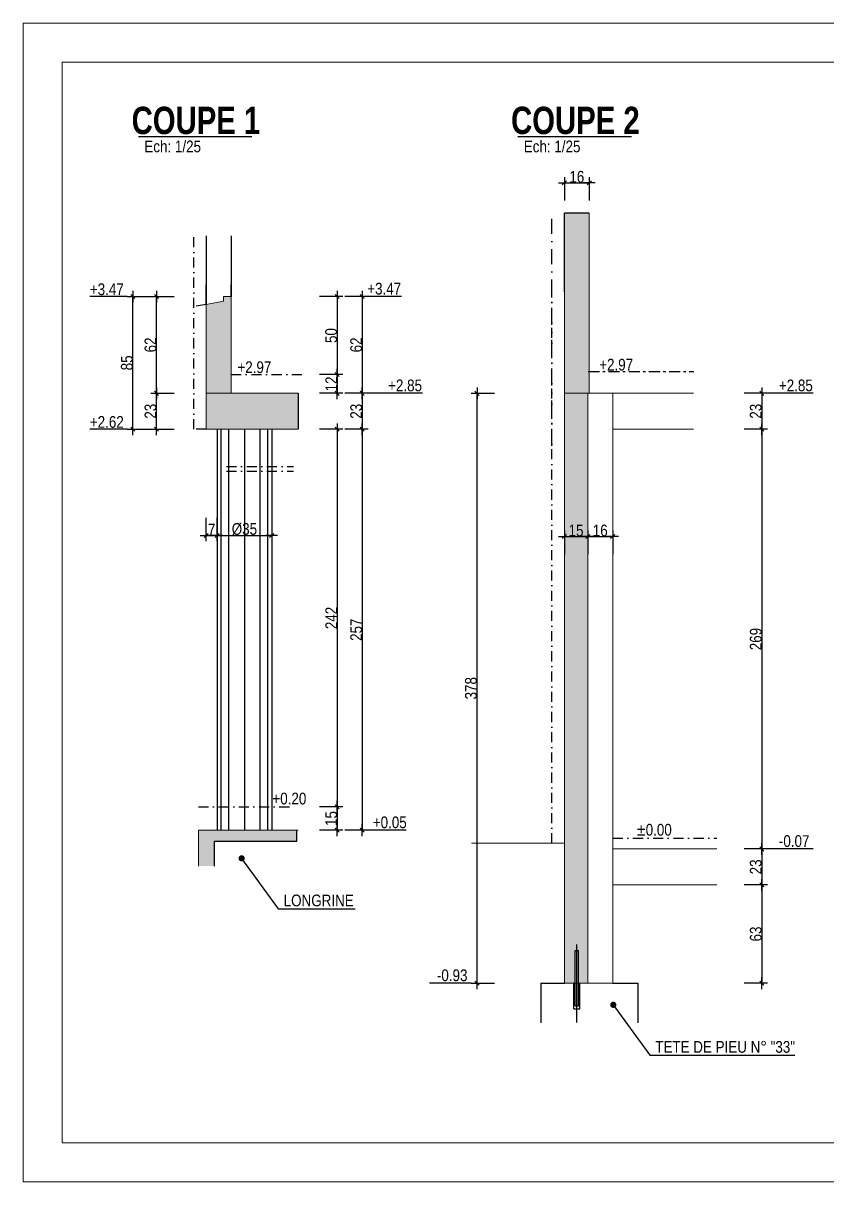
# Model space of a CAD drawing. Header units: centimetres. Extents: x 26838 to 35143, y -19090 to -13510.
# Drawn here: x 29921 to 30952, y -17081 to -15596 of the extents above; entities that cross this region are included whole.
import ezdxf
from ezdxf.enums import TextEntityAlignment as Align

# ---------------------------------------------------------------- set-up
doc = ezdxf.new("R2010")
doc.units = ezdxf.units.CM
doc.header["$LTSCALE"] = 25.4
doc.header["$PDMODE"] = 1
doc.header["$PDSIZE"] = -2
doc.linetypes.add('TIRETPTX2', pattern=[50.8, 25.4, -12.7, 0, -12.7])
for name, color, linetype in [('01_cote_gen', 4, 'Continuous'), ('01_linteaux', 2, 'Continuous'), ('01_poch_BN', 9, 'Continuous'), ('01_poch_murs', 253, 'Continuous'), ('01_texte', 230, 'Continuous'), ('AA_COTES', 2, 'Continuous')]:
    doc.layers.add(name, color=color, linetype=linetype)
doc.layers.add('01_murs_coup', color=5, linetype='Continuous', lineweight=60)
doc.layers.add('01_résv', color=32, linetype='Continuous', lineweight=9)
doc.styles.add('ARIAL NA', font='ARIALN.TTF')
doc.styles.add('impact', font='impact.ttf')
doc.styles.add('STYLE2', font='ARIALN.TTF')
doc.dimstyles.new('JB25', dxfattribs={"dimscale": 0.1, "dimtxt": 150, "dimasz": 15, "dimexe": 0.1, "dimexo": 0.1, "dimgap": 0.09, "dimtad": 1, "dimdec": 1, "dimlfac": 0.5, "dimdsep": 46, "dimtxsty": 'STYLE2', "dimblk1": 'BOND_G', "dimblk2": 'BOND_D', "dimsah": 1, "dimcen": 1.5, "dimdle": 0.01, "dimse1": 1, "dimse2": 1, "dimclrd": 4, "dimclre": 2, "dimclrt": 6, "dimazin": 2, "dimtfac": 2.333333, "dimtdec": 1, "dimtix": 1, "dimtmove": 2, "dimatfit": 3, "dimldrblk": 'BOND_G', "dimfxl": 1, "dimtolj": 1, "dimtzin": 0, "dimarcsym": 0})

# ---------------------------------------------------------------- blocks, each defined once
blk = doc.blocks.new('BOND_G')
at = {"layer": 'AA_COTES', "color": 0}
for p, q in [((0, -5), (0, 15)), ((5, 0), (-5, 0)), ((1.77, 1.77), (-1.77, -1.77))]:
    blk.add_line(p, q, dxfattribs=at)
blk = doc.blocks.new('BOND_D')
at = {"layer": 'AA_COTES', "color": 0}
for p, q in [((5, 0), (-5, 0)), ((-1.77, -1.77), (1.77, 1.77)), ((0, 5), (0, -15))]:
    blk.add_line(p, q, dxfattribs=at)
blk = doc.blocks.new('*D108')
at = {"layer": '01_cote_gen', "color": 4, "lineweight": -2, "transparency": 16777216}
blk.add_line((30355.8, -16072), (30355.8, -16115), dxfattribs=at)
at = {"layer": 'Defpoints', "color": 0, "transparency": 16777216}
for p in [(30304.4, -16070.5), (30304.4, -16116.5), (30355.8, -16116.5)]:
    blk.add_point(p, dxfattribs=at)
at = {"layer": '01_cote_gen', "color": 4, "lineweight": -2, "transparency": 16777216, "xscale": 1.5, "yscale": 1.5, "zscale": 1.5}
for name, p, rotation in [('BOND_G', (30355.8, -16070.5), 90), ('BOND_D', (30355.8, -16116.5), 270)]:
    blk.add_blockref(name, p, dxfattribs=dict(at, rotation=rotation))
at = {"layer": '01_cote_gen', "color": 6, "transparency": 16777216, "insert": (30348.1, -16093.5), "char_height": 15, "attachment_point": 5, "rotation": 90, "style": 'STYLE2'}
blk.add_mtext('\\A1;23', dxfattribs=at)
blk = doc.blocks.new('*D109')
at = {"layer": '01_cote_gen', "color": 4, "lineweight": -2, "transparency": 16777216}
blk.add_line((30323.6, -16048), (30323.6, -16069), dxfattribs=at)
at = {"layer": 'Defpoints', "color": 0, "transparency": 16777216}
for p in [(30272.3, -16046.5), (30272.3, -16070.5), (30323.6, -16070.5)]:
    blk.add_point(p, dxfattribs=at)
at = {"layer": '01_cote_gen', "color": 4, "lineweight": -2, "transparency": 16777216, "xscale": 1.5, "yscale": 1.5, "zscale": 1.5}
for name, p, rotation in [('BOND_G', (30323.6, -16046.5), 90), ('BOND_D', (30323.6, -16070.5), 270)]:
    blk.add_blockref(name, p, dxfattribs=dict(at, rotation=rotation))
at = {"layer": '01_cote_gen', "color": 6, "transparency": 16777216, "insert": (30316.1, -16058.5), "char_height": 15, "attachment_point": 5, "rotation": 90, "style": 'STYLE2'}
blk.add_mtext('\\A1;12', dxfattribs=at)
blk = doc.blocks.new('*D113')
at = {"layer": '01_cote_gen', "color": 4, "lineweight": -2, "transparency": 16777216}
blk.add_line((30171.3, -16252.7), (30238.3, -16252.7), dxfattribs=at)
at = {"layer": 'Defpoints', "color": 0, "transparency": 16777216}
for p in [(30169.8, -16258.4), (30239.8, -16252.7), (30239.8, -16258.4)]:
    blk.add_point(p, dxfattribs=at)
at = {"layer": '01_cote_gen', "color": 4, "lineweight": -2, "transparency": 16777216, "xscale": 1.5, "yscale": 1.5, "zscale": 1.5, "rotation": 180}
blk.add_blockref('BOND_G', (30169.8, -16252.7), dxfattribs=at)
at = {"layer": '01_cote_gen', "color": 4, "lineweight": -2, "transparency": 16777216, "xscale": 1.5, "yscale": 1.5, "zscale": 1.5}
blk.add_blockref('BOND_D', (30239.8, -16252.7), dxfattribs=at)
at = {"layer": '01_cote_gen', "color": 6, "transparency": 16777216, "insert": (30204.8, -16244.6), "char_height": 15, "attachment_point": 5, "style": 'STYLE2'}
blk.add_mtext('\\A1;%%C35', dxfattribs=at)
blk = doc.blocks.new('*D114')
at = {"layer": '01_cote_gen', "color": 4, "lineweight": -2, "transparency": 16777216}
blk.add_line((30355.8, -16118), (30355.8, -16629), dxfattribs=at)
at = {"layer": 'Defpoints', "color": 0, "transparency": 16777216}
for p in [(30333.3, -16116.5), (30273.6, -16630.5), (30355.8, -16630.5)]:
    blk.add_point(p, dxfattribs=at)
at = {"layer": '01_cote_gen', "color": 4, "lineweight": -2, "transparency": 16777216, "xscale": 1.5, "yscale": 1.5, "zscale": 1.5}
for name, p, rotation in [('BOND_G', (30355.8, -16116.5), 90), ('BOND_D', (30355.8, -16630.5), 270)]:
    blk.add_blockref(name, p, dxfattribs=dict(at, rotation=rotation))
at = {"layer": '01_cote_gen', "color": 6, "transparency": 16777216, "insert": (30348.1, -16373.5), "char_height": 15, "attachment_point": 5, "rotation": 90, "style": 'STYLE2'}
blk.add_mtext('\\A1;257', dxfattribs=at)
blk = doc.blocks.new('*D110')
at = {"layer": '01_cote_gen', "color": 4, "lineweight": -2, "transparency": 16777216}
blk.add_line((30355.8, -15948), (30355.8, -16069), dxfattribs=at)
at = {"layer": 'Defpoints', "color": 0, "transparency": 16777216}
for p in [(30176.4, -15946.5), (30246.8, -16070.5), (30355.8, -16070.5)]:
    blk.add_point(p, dxfattribs=at)
at = {"layer": '01_cote_gen', "color": 4, "lineweight": -2, "transparency": 16777216, "xscale": 1.5, "yscale": 1.5, "zscale": 1.5}
for name, p, rotation in [('BOND_G', (30355.8, -15946.5), 90), ('BOND_D', (30355.8, -16070.5), 270)]:
    blk.add_blockref(name, p, dxfattribs=dict(at, rotation=rotation))
at = {"layer": '01_cote_gen', "color": 6, "transparency": 16777216, "insert": (30348.1, -16008.5), "char_height": 15, "attachment_point": 5, "rotation": 90, "style": 'STYLE2'}
blk.add_mtext('\\A1;62', dxfattribs=at)
blk = doc.blocks.new('*D111')
at = {"layer": '01_cote_gen', "color": 4, "lineweight": -2, "transparency": 16777216}
blk.add_line((30323.6, -15948), (30323.6, -16045), dxfattribs=at)
at = {"layer": 'Defpoints', "color": 0, "transparency": 16777216}
for p in [(30333.3, -15946.5), (30301.1, -16046.5), (30323.6, -16046.5)]:
    blk.add_point(p, dxfattribs=at)
at = {"layer": '01_cote_gen', "color": 4, "lineweight": -2, "transparency": 16777216, "xscale": 1.5, "yscale": 1.5, "zscale": 1.5}
for name, p, rotation in [('BOND_G', (30323.6, -15946.5), 90), ('BOND_D', (30323.6, -16046.5), 270)]:
    blk.add_blockref(name, p, dxfattribs=dict(at, rotation=rotation))
at = {"layer": '01_cote_gen', "color": 6, "transparency": 16777216, "insert": (30316, -15996.5), "char_height": 15, "attachment_point": 5, "rotation": 90, "style": 'STYLE2'}
blk.add_mtext('\\A1;50', dxfattribs=at)
blk = doc.blocks.new('*D115')
at = {"layer": '01_cote_gen', "color": 4, "lineweight": -2, "transparency": 16777216}
blk.add_line((30323.6, -16118), (30323.6, -16599), dxfattribs=at)
at = {"layer": 'Defpoints', "color": 0, "transparency": 16777216}
for p in [(30333.3, -16116.5), (30273.6, -16600.5), (30323.6, -16600.5)]:
    blk.add_point(p, dxfattribs=at)
at = {"layer": '01_cote_gen', "color": 4, "lineweight": -2, "transparency": 16777216, "xscale": 1.5, "yscale": 1.5, "zscale": 1.5}
for name, p, rotation in [('BOND_G', (30323.6, -16116.5), 90), ('BOND_D', (30323.6, -16600.5), 270)]:
    blk.add_blockref(name, p, dxfattribs=dict(at, rotation=rotation))
at = {"layer": '01_cote_gen', "color": 6, "transparency": 16777216, "insert": (30316.1, -16358.5), "char_height": 15, "attachment_point": 5, "rotation": 90, "style": 'STYLE2'}
blk.add_mtext('\\A1;242', dxfattribs=at)
blk = doc.blocks.new('*D116')
at = {"layer": '01_cote_gen', "color": 4, "lineweight": -2, "transparency": 16777216}
blk.add_line((30323.6, -16602), (30323.6, -16629), dxfattribs=at)
at = {"layer": 'Defpoints', "color": 0, "transparency": 16777216}
for p in [(30273.6, -16600.5), (30259.4, -16630.5), (30323.6, -16630.5)]:
    blk.add_point(p, dxfattribs=at)
at = {"layer": '01_cote_gen', "color": 4, "lineweight": -2, "transparency": 16777216, "xscale": 1.5, "yscale": 1.5, "zscale": 1.5}
for name, p, rotation in [('BOND_G', (30323.6, -16600.5), 90), ('BOND_D', (30323.6, -16630.5), 270)]:
    blk.add_blockref(name, p, dxfattribs=dict(at, rotation=rotation))
at = {"layer": '01_cote_gen', "color": 6, "transparency": 16777216, "insert": (30316, -16615.5), "char_height": 15, "attachment_point": 5, "rotation": 90, "style": 'STYLE2'}
blk.add_mtext('\\A1;15', dxfattribs=at)
blk = doc.blocks.new('*D117')
at = {"layer": '01_cote_gen', "color": 4, "lineweight": -2, "transparency": 16777216}
blk.add_line((30092.2, -16115), (30092.2, -16072), dxfattribs=at)
at = {"layer": 'Defpoints', "color": 0, "transparency": 16777216}
for p in [(30092.2, -16070.5), (30187.8, -16070.5), (30187.8, -16116.5)]:
    blk.add_point(p, dxfattribs=at)
at = {"layer": '01_cote_gen', "color": 4, "lineweight": -2, "transparency": 16777216, "xscale": 1.5, "yscale": 1.5, "zscale": 1.5}
for name, p, rotation in [('BOND_D', (30092.2, -16070.5), 90), ('BOND_G', (30092.2, -16116.5), 270)]:
    blk.add_blockref(name, p, dxfattribs=dict(at, rotation=rotation))
at = {"layer": '01_cote_gen', "color": 6, "transparency": 16777216, "insert": (30084.5, -16093.5), "char_height": 15, "attachment_point": 5, "rotation": 90, "style": 'STYLE2'}
blk.add_mtext('\\A1;23', dxfattribs=at)
blk = doc.blocks.new('*D118')
at = {"layer": '01_cote_gen', "color": 4, "lineweight": -2, "transparency": 16777216}
blk.add_line((30092.2, -16069), (30092.2, -15948), dxfattribs=at)
at = {"layer": 'Defpoints', "color": 0, "transparency": 16777216}
for p in [(30092.2, -15946.5), (30187.8, -15946.5), (30187.8, -16070.5)]:
    blk.add_point(p, dxfattribs=at)
at = {"layer": '01_cote_gen', "color": 4, "lineweight": -2, "transparency": 16777216, "xscale": 1.5, "yscale": 1.5, "zscale": 1.5}
for name, p, rotation in [('BOND_D', (30092.2, -15946.5), 90), ('BOND_G', (30092.2, -16070.5), 270)]:
    blk.add_blockref(name, p, dxfattribs=dict(at, rotation=rotation))
at = {"layer": '01_cote_gen', "color": 6, "transparency": 16777216, "insert": (30084.5, -16008.5), "char_height": 15, "attachment_point": 5, "rotation": 90, "style": 'STYLE2'}
blk.add_mtext('\\A1;62', dxfattribs=at)
blk = doc.blocks.new('*D112')
at = {"layer": '01_cote_gen', "color": 4, "lineweight": -2, "transparency": 16777216}
blk.add_line((30061.9, -16115), (30061.9, -15948), dxfattribs=at)
at = {"layer": 'Defpoints', "color": 0, "transparency": 16777216}
for p in [(30061.9, -15946.5), (30114.7, -15946.5), (30114.7, -16116.5)]:
    blk.add_point(p, dxfattribs=at)
at = {"layer": '01_cote_gen', "color": 4, "lineweight": -2, "transparency": 16777216, "xscale": 1.5, "yscale": 1.5, "zscale": 1.5}
for name, p, rotation in [('BOND_D', (30061.9, -15946.5), 90), ('BOND_G', (30061.9, -16116.5), 270)]:
    blk.add_blockref(name, p, dxfattribs=dict(at, rotation=rotation))
at = {"layer": '01_cote_gen', "color": 6, "transparency": 16777216, "insert": (30054.2, -16031.5), "char_height": 15, "attachment_point": 5, "rotation": 90, "style": 'STYLE2'}
blk.add_mtext('\\A1;85', dxfattribs=at)
blk = doc.blocks.new('*D119')
at = {"layer": '01_cote_gen', "color": 4, "lineweight": -2, "transparency": 16777216}
blk.add_line((30168.3, -16252.7), (30157.3, -16252.7), dxfattribs=at)
at = {"layer": 'Defpoints', "color": 0, "transparency": 16777216}
for p in [(30155.8, -16116.5), (30169.8, -16116.5), (30155.8, -16252.7)]:
    blk.add_point(p, dxfattribs=at)
at = {"layer": '01_cote_gen', "color": 4, "lineweight": -2, "transparency": 16777216, "xscale": 1.5, "yscale": 1.5, "zscale": 1.5, "rotation": 180}
blk.add_blockref('BOND_D', (30155.8, -16252.7), dxfattribs=at)
at = {"layer": '01_cote_gen', "color": 4, "lineweight": -2, "transparency": 16777216, "xscale": 1.5, "yscale": 1.5, "zscale": 1.5}
blk.add_blockref('BOND_G', (30169.8, -16252.7), dxfattribs=at)
at = {"layer": '01_cote_gen', "color": 6, "transparency": 16777216, "insert": (30162.8, -16245.1), "char_height": 15, "attachment_point": 5, "style": 'STYLE2'}
blk.add_mtext('\\A1;7', dxfattribs=at)
blk = doc.blocks.new('*D129')
at = {"layer": '01_cote_gen', "color": 4, "lineweight": -2, "transparency": 16777216}
blk.add_line((30616.3, -15800.8), (30645.3, -15800.8), dxfattribs=at)
at = {"layer": 'Defpoints', "color": 0, "transparency": 16777216}
for p in [(30614.8, -15808.3), (30646.8, -15800.8), (30646.8, -15818.9)]:
    blk.add_point(p, dxfattribs=at)
at = {"layer": '01_cote_gen', "color": 4, "lineweight": -2, "transparency": 16777216, "xscale": 1.5, "yscale": 1.5, "zscale": 1.5, "rotation": 180}
blk.add_blockref('BOND_G', (30614.8, -15800.8), dxfattribs=at)
at = {"layer": '01_cote_gen', "color": 4, "lineweight": -2, "transparency": 16777216, "xscale": 1.5, "yscale": 1.5, "zscale": 1.5}
blk.add_blockref('BOND_D', (30646.8, -15800.8), dxfattribs=at)
at = {"layer": '01_cote_gen', "color": 6, "transparency": 16777216, "insert": (30630.8, -15793.1), "char_height": 15, "attachment_point": 5, "style": 'STYLE2'}
blk.add_mtext('\\A1;16', dxfattribs=at)
blk = doc.blocks.new('*D135')
at = {"layer": '01_cote_gen', "color": 4, "lineweight": -2, "transparency": 16777216}
blk.add_line((30867.8, -16072), (30867.8, -16115), dxfattribs=at)
at = {"layer": 'Defpoints', "color": 0, "transparency": 16777216}
for p in [(30779.8, -16070.5), (30779.8, -16116.5), (30867.8, -16116.5)]:
    blk.add_point(p, dxfattribs=at)
at = {"layer": '01_cote_gen', "color": 4, "lineweight": -2, "transparency": 16777216, "xscale": 1.5, "yscale": 1.5, "zscale": 1.5}
for name, p, rotation in [('BOND_G', (30867.8, -16070.5), 90), ('BOND_D', (30867.8, -16116.5), 270)]:
    blk.add_blockref(name, p, dxfattribs=dict(at, rotation=rotation))
at = {"layer": '01_cote_gen', "color": 6, "transparency": 16777216, "insert": (30860.2, -16093.5), "char_height": 15, "attachment_point": 5, "rotation": 90, "style": 'STYLE2'}
blk.add_mtext('\\A1;23', dxfattribs=at)
blk = doc.blocks.new('*D136')
at = {"layer": '01_cote_gen', "color": 4, "lineweight": -2, "transparency": 16777216}
blk.add_line((30867.8, -16118), (30867.8, -16653), dxfattribs=at)
at = {"layer": 'Defpoints', "color": 0, "transparency": 16777216}
for p in [(30780.4, -16116.5), (30810.4, -16654.5), (30867.8, -16654.5)]:
    blk.add_point(p, dxfattribs=at)
at = {"layer": '01_cote_gen', "color": 4, "lineweight": -2, "transparency": 16777216, "xscale": 1.5, "yscale": 1.5, "zscale": 1.5}
for name, p, rotation in [('BOND_G', (30867.8, -16116.5), 90), ('BOND_D', (30867.8, -16654.5), 270)]:
    blk.add_blockref(name, p, dxfattribs=dict(at, rotation=rotation))
at = {"layer": '01_cote_gen', "color": 6, "transparency": 16777216, "insert": (30860.2, -16385.5), "char_height": 15, "attachment_point": 5, "rotation": 90, "style": 'STYLE2'}
blk.add_mtext('\\A1;269', dxfattribs=at)
blk = doc.blocks.new('*D137')
at = {"layer": '01_cote_gen', "color": 4, "lineweight": -2, "transparency": 16777216}
blk.add_line((30867.8, -16656), (30867.8, -16699), dxfattribs=at)
at = {"layer": 'Defpoints', "color": 0, "transparency": 16777216}
for p in [(30810.4, -16654.5), (30810.4, -16700.5), (30867.8, -16700.5)]:
    blk.add_point(p, dxfattribs=at)
at = {"layer": '01_cote_gen', "color": 4, "lineweight": -2, "transparency": 16777216, "xscale": 1.5, "yscale": 1.5, "zscale": 1.5}
for name, p, rotation in [('BOND_G', (30867.8, -16654.5), 90), ('BOND_D', (30867.8, -16700.5), 270)]:
    blk.add_blockref(name, p, dxfattribs=dict(at, rotation=rotation))
at = {"layer": '01_cote_gen', "color": 6, "transparency": 16777216, "insert": (30860.2, -16677.5), "char_height": 15, "attachment_point": 5, "rotation": 90, "style": 'STYLE2'}
blk.add_mtext('\\A1;23', dxfattribs=at)
blk = doc.blocks.new('*D138')
at = {"layer": '01_cote_gen', "color": 4, "lineweight": -2, "transparency": 16777216}
blk.add_line((30502.9, -16825), (30502.9, -16072), dxfattribs=at)
at = {"layer": 'Defpoints', "color": 0, "transparency": 16777216}
for p in [(30502.9, -16070.5), (30644.8, -16070.5), (30584.8, -16826.5)]:
    blk.add_point(p, dxfattribs=at)
at = {"layer": '01_cote_gen', "color": 4, "lineweight": -2, "transparency": 16777216, "xscale": 1.5, "yscale": 1.5, "zscale": 1.5}
for name, p, rotation in [('BOND_D', (30502.9, -16070.5), 90), ('BOND_G', (30502.9, -16826.5), 270)]:
    blk.add_blockref(name, p, dxfattribs=dict(at, rotation=rotation))
at = {"layer": '01_cote_gen', "color": 6, "transparency": 16777216, "insert": (30495.2, -16448.5), "char_height": 15, "attachment_point": 5, "rotation": 90, "style": 'STYLE2'}
blk.add_mtext('\\A1;378', dxfattribs=at)
blk = doc.blocks.new('*D139')
at = {"layer": '01_cote_gen', "color": 4, "lineweight": -2, "transparency": 16777216}
blk.add_line((30867.8, -16702), (30867.8, -16825), dxfattribs=at)
at = {"layer": 'Defpoints', "color": 0, "transparency": 16777216}
for p in [(30720.6, -16700.5), (30708.8, -16826.5), (30867.8, -16826.5)]:
    blk.add_point(p, dxfattribs=at)
at = {"layer": '01_cote_gen', "color": 4, "lineweight": -2, "transparency": 16777216, "xscale": 1.5, "yscale": 1.5, "zscale": 1.5}
for name, p, rotation in [('BOND_G', (30867.8, -16700.5), 90), ('BOND_D', (30867.8, -16826.5), 270)]:
    blk.add_blockref(name, p, dxfattribs=dict(at, rotation=rotation))
at = {"layer": '01_cote_gen', "color": 6, "transparency": 16777216, "insert": (30860.2, -16763.5), "char_height": 15, "attachment_point": 5, "rotation": 90, "style": 'STYLE2'}
blk.add_mtext('\\A1;63', dxfattribs=at)
blk = doc.blocks.new('*D161')
at = {"layer": '01_cote_gen', "color": 4, "lineweight": -2, "transparency": 16777216}
blk.add_line((30616.3, -16254), (30643.3, -16254), dxfattribs=at)
at = {"layer": 'Defpoints', "color": 0, "transparency": 16777216}
for p in [(30614.8, -16251.1), (30644.8, -16251.1), (30644.8, -16254)]:
    blk.add_point(p, dxfattribs=at)
at = {"layer": '01_cote_gen', "color": 4, "lineweight": -2, "transparency": 16777216, "xscale": 1.5, "yscale": 1.5, "zscale": 1.5, "rotation": 180}
blk.add_blockref('BOND_G', (30614.8, -16254), dxfattribs=at)
at = {"layer": '01_cote_gen', "color": 4, "lineweight": -2, "transparency": 16777216, "xscale": 1.5, "yscale": 1.5, "zscale": 1.5}
blk.add_blockref('BOND_D', (30644.8, -16254), dxfattribs=at)
at = {"layer": '01_cote_gen', "color": 6, "transparency": 16777216, "insert": (30629.8, -16246.4), "char_height": 15, "attachment_point": 5, "style": 'STYLE2'}
blk.add_mtext('\\A1;15', dxfattribs=at)
blk = doc.blocks.new('*D162')
at = {"layer": '01_cote_gen', "color": 4, "lineweight": -2, "transparency": 16777216}
blk.add_line((30646.3, -16254), (30675.3, -16254), dxfattribs=at)
at = {"layer": 'Defpoints', "color": 0, "transparency": 16777216}
for p in [(30676.8, -16254), (30644.8, -16290.5), (30676.8, -16290.5)]:
    blk.add_point(p, dxfattribs=at)
at = {"layer": '01_cote_gen', "color": 4, "lineweight": -2, "transparency": 16777216, "xscale": 1.5, "yscale": 1.5, "zscale": 1.5, "rotation": 180}
blk.add_blockref('BOND_G', (30644.8, -16254), dxfattribs=at)
at = {"layer": '01_cote_gen', "color": 4, "lineweight": -2, "transparency": 16777216, "xscale": 1.5, "yscale": 1.5, "zscale": 1.5}
blk.add_blockref('BOND_D', (30676.8, -16254), dxfattribs=at)
at = {"layer": '01_cote_gen', "color": 6, "transparency": 16777216, "insert": (30660.8, -16246.4), "char_height": 15, "attachment_point": 5, "style": 'STYLE2'}
blk.add_mtext('\\A1;16', dxfattribs=at)

msp = doc.modelspace()

# ---------------------------------------------------------------- hatches: boundary and pattern name
at = {"layer": '01_poch_BN'}
h = msp.add_hatch(color=256, dxfattribs=at)
h.dxf.hatch_style = 1
h.paths.add_polyline_path([(30644.83, -16070.51), (30614.83, -16070.51), (30614.83, -16826.51), (30628.83, -16826.51), (30628.83, -16784.51), (30632.83, -16784.51), (30632.83, -16826.51), (30644.83, -16826.51)])
h.paths.add_polyline_path([(30646.83, -15839.77), (30614.83, -15839.77), (30614.83, -15940.51), (30614.83, -16070.51), (30644.83, -16070.51), (30646.83, -16070.51)])
h = msp.add_hatch(color=256, dxfattribs=at)
h.dxf.hatch_style = 1
h.paths.add_polyline_path([(30215.85, -16116.51), (30273.56, -16116.51), (30273.56, -16070.51), (30187.85, -16070.51), (30187.85, -15946.51), (30177.85, -15946.51), (30177.85, -15952.51), (30155.85, -15956.51), (30155.85, -16116.51), (30187.85, -16116.51)])
h = msp.add_hatch(color=256, dxfattribs=at)
h.dxf.hatch_style = 1
h.paths.add_polyline_path([(30272.02, -16630.51), (30145.85, -16630.51), (30145.85, -16676.51), (30166.28, -16676.51), (30166.28, -16644.71), (30272.02, -16644.71)])

# ---------------------------------------------------------------- linework, layer by layer
at = {"layer": '01_cote_gen'}
msp.add_line((30598.83, -16148.84), (30598.83, -16148.84), dxfattribs=at)
at = {"layer": '01_linteaux', "linetype": 'TIRETPTX2', "ltscale": 0.03}
msp.add_line((30598.83, -16137.96), (30598.83, -15839.77), dxfattribs=at)
at = {"layer": '01_linteaux', "ltscale": 0.1}
for p, q in [((30614.83, -15940.51), (30614.83, -15839.77)), ((30155.85, -15868.86), (30155.85, -15956.51)), ((30187.85, -15868.86), (30187.85, -15946.51)), ((30614.83, -15940.51), (30614.83, -15908.75)), ((30155.85, -15956.51), (30155.85, -15931.55)), ((30187.85, -15946.51), (30187.85, -15931.55)), ((30169.85, -16116.51), (30169.85, -16630.51)), ((30239.85, -16116.51), (30239.85, -16630.51)), ((30584.83, -16826.51), (30614.83, -16826.51)), ((30584.83, -16826.51), (30584.83, -16877.43)), ((30676.83, -16826.51), (30708.83, -16826.51)), ((30708.83, -16826.51), (30708.83, -16877.43))]:
    msp.add_line(p, q, dxfattribs=at)
at = {"layer": '01_linteaux', "linetype": 'TIRETPTX2', "ltscale": 0.02}
for p, q in [((30139.85, -16116.51), (30139.85, -15868.86)), ((30598.83, -16647.26), (30598.83, -15940.51)), ((30155.85, -15956.51), (30139.85, -15959.42)), ((30139.85, -16038.51), (30139.85, -16032.51)), ((30187.85, -16046.51), (30273.56, -16046.51)), ((30187.85, -16046.51), (30283.35, -16046.51)), ((30645.44, -16042.51), (30780.19, -16042.51)), ((30646.83, -16042.51), (30780.75, -16042.51)), ((30155.85, -16116.51), (30139.85, -16116.51)), ((30181.85, -16164.51), (30267.85, -16164.51)), ((30181.85, -16170.51), (30267.85, -16170.51)), ((30145.85, -16600.51), (30273.56, -16600.51)), ((30676.83, -16640.51), (30810.39, -16640.51))]:
    msp.add_line(p, q, dxfattribs=at)
at = {"layer": '01_linteaux', "linetype": 'Continuous'}
for p, q in [((30630.83, -16877.03), (30630.83, -16776.87)), ((30628.83, -16784.51), (30632.83, -16784.51)), ((30628.83, -16855.58), (30628.83, -16784.51)), ((30628.83, -16784.51), (30632.83, -16784.51)), ((30632.83, -16855.58), (30632.83, -16784.51)), ((30626.83, -16859.58), (30626.83, -16826.51)), ((30634.83, -16859.58), (30634.83, -16826.51)), ((30626.83, -16859.58), (30634.83, -16859.58)), ((30628.83, -16855.58), (30632.83, -16855.58))]:
    msp.add_line(p, q, dxfattribs=at)
at = {"layer": '01_murs_coup', "linetype": 'Continuous', "lineweight": 5}
for p, q in [((30614.83, -15839.77), (30614.83, -16826.51)), ((30646.83, -15839.77), (30646.83, -16070.51)), ((30177.85, -15946.51), (30177.85, -15952.51)), ((30177.85, -15946.51), (30187.85, -15946.51)), ((30177.85, -15946.51), (30177.85, -15952.51)), ((30187.85, -15946.51), (30177.85, -15946.51)), ((30187.85, -15946.51), (30187.85, -16070.51)), ((30187.85, -15946.51), (30187.85, -16070.51)), ((30155.85, -15956.51), (30177.85, -15952.51)), ((30155.85, -15956.51), (30177.85, -15952.51)), ((30155.85, -15956.51), (30155.85, -16116.51)), ((30155.85, -15956.51), (30155.85, -16070.51)), ((30155.85, -16070.51), (30273.56, -16070.51)), ((30187.85, -16070.51), (30273.56, -16070.51)), ((30614.83, -16070.51), (30780.39, -16070.51)), ((30614.83, -16070.51), (30779.83, -16070.51)), ((30644.83, -16070.51), (30644.83, -16826.51)), ((30676.83, -16070.51), (30676.83, -16700.51)), ((30155.85, -16116.51), (30187.85, -16116.51)), ((30187.85, -16116.51), (30273.56, -16116.51)), ((30676.83, -16116.51), (30780.39, -16116.51)), ((30145.85, -16630.51), (30273.56, -16630.51)), ((30145.85, -16630.51), (30145.85, -16676.51)), ((30614.83, -16647.26), (30495.66, -16647.26)), ((30644.83, -16654.51), (30644.83, -16699.49)), ((30676.83, -16654.51), (30810.39, -16654.51)), ((30676.83, -16700.51), (30810.39, -16700.51)), ((30676.83, -16700.51), (30676.83, -16826.51)), ((30614.83, -16826.51), (30676.83, -16826.51))]:
    msp.add_line(p, q, dxfattribs=at)
at = {"layer": '01_poch_BN'}
for p, q in [((30646.83, -15839.77), (30614.83, -15839.77)), ((30273.56, -16070.51), (30273.56, -16116.51)), ((30272.02, -16644.71), (30272.02, -16630.51)), ((30166.28, -16676.51), (30166.28, -16644.71)), ((30166.28, -16644.71), (30272.02, -16644.71))]:
    msp.add_line(p, q, dxfattribs=at)
at = {"layer": '01_poch_murs', "ltscale": 0.1}
for p, q in [((30174.85, -16630.51), (30174.85, -16116.51)), ((30184.85, -16630.51), (30184.85, -16116.51)), ((30204.85, -16116.51), (30204.85, -16630.51)), ((30224.85, -16630.51), (30224.85, -16116.51)), ((30234.85, -16630.51), (30234.85, -16116.51))]:
    msp.add_line(p, q, dxfattribs=at)
at = {"layer": '01_résv'}
for p, q in [((29921.28, -15596.12), (29921.28, -17081.12)), ((29921.28, -15596.12), (32021.28, -15596.12)), ((29971.28, -15646.12), (29971.28, -17031.12)), ((29971.28, -15646.12), (31971.28, -15646.12)), ((31971.28, -17031.12), (29971.28, -17031.12)), ((32021.28, -17081.12), (29921.28, -17081.12))]:
    msp.add_line(p, q, dxfattribs=at)
at = {"layer": '01_texte'}
for p, q in [((30214.51, -15741.81), (30068.91, -15741.81)), ((30700.76, -15741.81), (30555.16, -15741.81)), ((30054.38, -15946.51), (30006.87, -15946.51)), ((30405.96, -15946.51), (30363.25, -15946.51)), ((30412.18, -16070.51), (30363.25, -16070.51)), ((30432.83, -16070.51), (30382.79, -16070.51)), ((30933.65, -16070.51), (30875.33, -16070.51)), ((30054.38, -16116.51), (30006.87, -16116.51)), ((30412.18, -16630.51), (30363.25, -16630.51)), ((30933.65, -16654.51), (30875.33, -16654.51)), ((30201.28, -16666.57), (30247.92, -16731.11)), ((30247.92, -16731.11), (30346.53, -16731.11)), ((30495.4, -16826.51), (30441.94, -16826.51)), ((30677.54, -16854.23), (30724.18, -16918.77)), ((30724.18, -16918.77), (30910.01, -16918.77))]:
    msp.add_line(p, q, dxfattribs=at)
at = {"layer": '01_texte', "const_width": 4}
for points in [[(30199.28, -16666.57, 1), (30203.28, -16666.57, 1)], [(30675.54, -16854.23, 1), (30679.54, -16854.23, 1)]]:
    msp.add_lwpolyline(points, format="xyb", close=True, dxfattribs=at)

# ---------------------------------------------------------------- texts
at = {"layer": '01_texte', "style": 'impact'}
for s, p in [('COUPE 1', (30142.7, -15720.71)), ('COUPE 2', (30628.95, -15720.71))]:
    msp.add_text(s, height=35, dxfattribs=at).set_placement(p, align=Align.MIDDLE)
at = {"layer": '01_texte'}
for s, style, p in [('Ech: 1/25', 'STYLE2', (30076.6, -15761.59)), ('Ech: 1/25', 'STYLE2', (30562.84, -15761.59)), ('+3.47', 'ARIAL NA', (30006.71, -15944.7)), ('+3.47', 'ARIAL NA', (30362.2, -15943.89)), ('+2.97', 'ARIAL NA', (30195.84, -16044.57)), ('+2.97', 'ARIAL NA', (30659.5, -16041.3)), ('+2.85', 'ARIAL NA', (30388.94, -16067.89)), ('+2.85', 'ARIAL NA', (30889.76, -16067.89)), ('+2.62', 'ARIAL NA', (30006.71, -16114.7)), ('+0.20', 'ARIAL NA', (30240.66, -16597.39)), ('+0.05', 'ARIAL NA', (30369.34, -16627.89)), ('%%P0.00', 'ARIAL NA', (30707.54, -16637.39)), ('-0.07', 'ARIAL NA', (30889.76, -16651.89)), ('LONGRINE', 'ARIAL NA', (30255.12, -16728.02)), ('-0.93', 'ARIAL NA', (30451.5, -16823.89)), ('TETE DE PIEU N° "33"', 'ARIAL NA', (30731.37, -16915.68))]:
    msp.add_text(s, height=15, dxfattribs=dict(at, style=style)).set_placement(p)

# ---------------------------------------------------------------- dimensions: what is measured, and where the dimension line sits
at = {"layer": '01_cote_gen'}
for base, p1, p2, picture, middle in [((30646.83, -15800.81), (30614.83, -15808.31), (30646.83, -15818.91), '*D129', (30630.83, -15793.15)), ((30155.85, -16252.66), (30169.85, -16116.51), (30155.85, -16116.51), '*D119', (30162.85, -16245.15)), ((30644.83, -16254.02), (30614.83, -16251.06), (30644.83, -16251.06), '*D161', (30629.83, -16246.36)), ((30676.83, -16254.02), (30644.83, -16290.53), (30676.83, -16290.53), '*D162', (30660.83, -16246.36))]:
    dim = msp.add_linear_dim(base=base, p1=p1, p2=p2, dimstyle='JB25', dxfattribs=at)
    dim.commit()
    dim.dimension.update_dxf_attribs({"geometry": picture, "text_midpoint": middle})
for base, p1, p2, picture, middle in [((30061.88, -15946.51), (30114.66, -16116.51), (30114.66, -15946.51), '*D112', (30054.21, -16031.51)), ((30092.16, -15946.51), (30187.85, -16070.51), (30187.85, -15946.51), '*D118', (30084.5, -16008.51)), ((30355.75, -16070.51), (30176.41, -15946.51), (30246.84, -16070.51), '*D110', (30348.08, -16008.51)), ((30323.65, -16046.51), (30333.25, -15946.51), (30301.15, -16046.51), '*D111', (30315.98, -15996.51)), ((30323.65, -16070.51), (30272.3, -16046.51), (30272.3, -16070.51), '*D109', (30316.11, -16058.51)), ((30092.16, -16070.51), (30187.85, -16116.51), (30187.85, -16070.51), '*D117', (30084.5, -16093.51)), ((30355.75, -16116.51), (30304.4, -16070.51), (30304.4, -16116.51), '*D108', (30348.08, -16093.51)), ((30502.9, -16070.51), (30584.83, -16826.51), (30644.83, -16070.51), '*D138', (30495.23, -16448.51)), ((30867.83, -16116.51), (30779.83, -16070.51), (30779.83, -16116.51), '*D135', (30860.16, -16093.51)), ((30355.75, -16630.51), (30333.25, -16116.51), (30273.56, -16630.51), '*D114', (30348.08, -16373.51)), ((30323.65, -16600.51), (30333.25, -16116.51), (30273.56, -16600.51), '*D115', (30316.11, -16358.51)), ((30867.83, -16654.51), (30780.39, -16116.51), (30810.39, -16654.51), '*D136', (30860.16, -16385.51)), ((30323.65, -16630.51), (30273.56, -16600.51), (30259.37, -16630.51), '*D116', (30315.98, -16615.51)), ((30867.83, -16700.51), (30810.39, -16654.51), (30810.39, -16700.51), '*D137', (30860.16, -16677.51)), ((30867.83, -16826.51), (30720.61, -16700.51), (30708.83, -16826.51), '*D139', (30860.16, -16763.51))]:
    dim = msp.add_linear_dim(base=base, p1=p1, p2=p2, angle=90, dimstyle='JB25', dxfattribs=at)
    dim.commit()
    dim.dimension.update_dxf_attribs({"geometry": picture, "text_midpoint": middle})
dim = msp.add_linear_dim(base=(30239.85, -16252.66), p1=(30169.85, -16258.35), p2=(30239.85, -16258.35), text='%%C35', dimstyle='JB25', dxfattribs=at)
dim.commit()
dim.dimension.update_dxf_attribs({"geometry": '*D113', "text_midpoint": (30204.85, -16244.57)})

doc.saveas('drawing.dxf')
